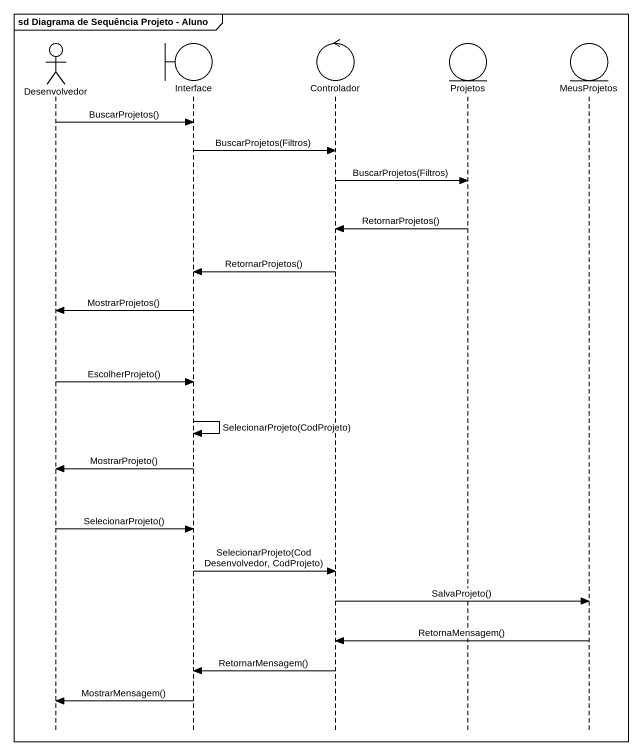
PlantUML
@startuml
mainframe sd Diagrama de Sequência Projeto - Aluno
hide footbox
actor Desenvolvedor
boundary "Interface" as Interface_
control Controlador
entity Projetos
entity MeusProjetos

Desenvolvedor -> Interface_ : BuscarProjetos()
Interface_ -> Controlador : BuscarProjetos(Filtros)
Controlador -> Projetos : BuscarProjetos(Filtros)
Projetos -> Controlador : RetornarProjetos()
Controlador -> Interface_ : RetornarProjetos()
Interface_ -> Desenvolvedor : MostrarProjetos()
Desenvolvedor -> Interface_ : EscolherProjeto()
Interface_ -> Interface_ : SelecionarProjeto(CodProjeto)
Interface_ -> Desenvolvedor : MostrarProjeto()
Desenvolvedor -> Interface_ : SelecionarProjeto()
Interface_ -> Controlador : SelecionarProjeto(CodDesenvolvedor, CodProjeto)
Controlador -> MeusProjetos : SalvaProjeto()
MeusProjetos -> Controlador : RetornaMensagem()
Controlador -> Interface_ : RetornarMensagem()
Interface_ -> Desenvolvedor : MostrarMensagem()
@enduml
